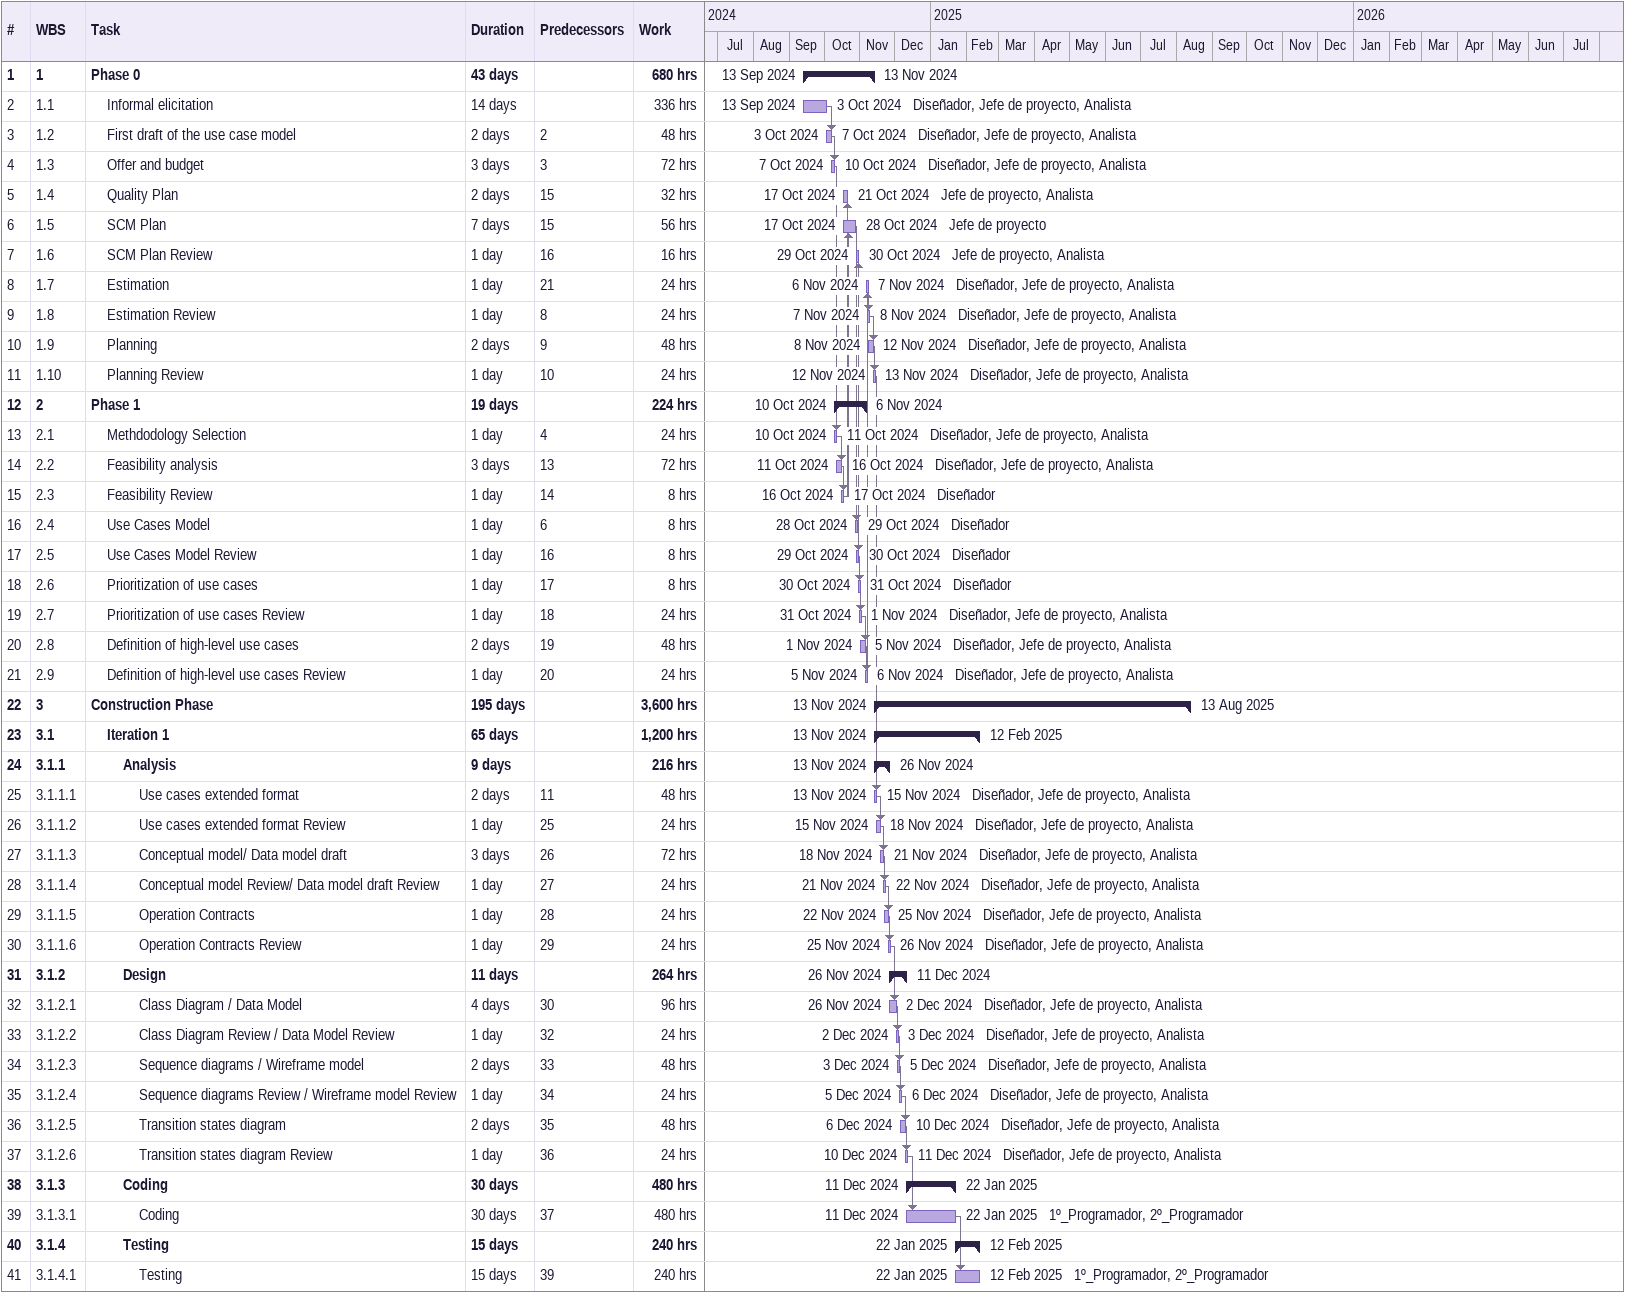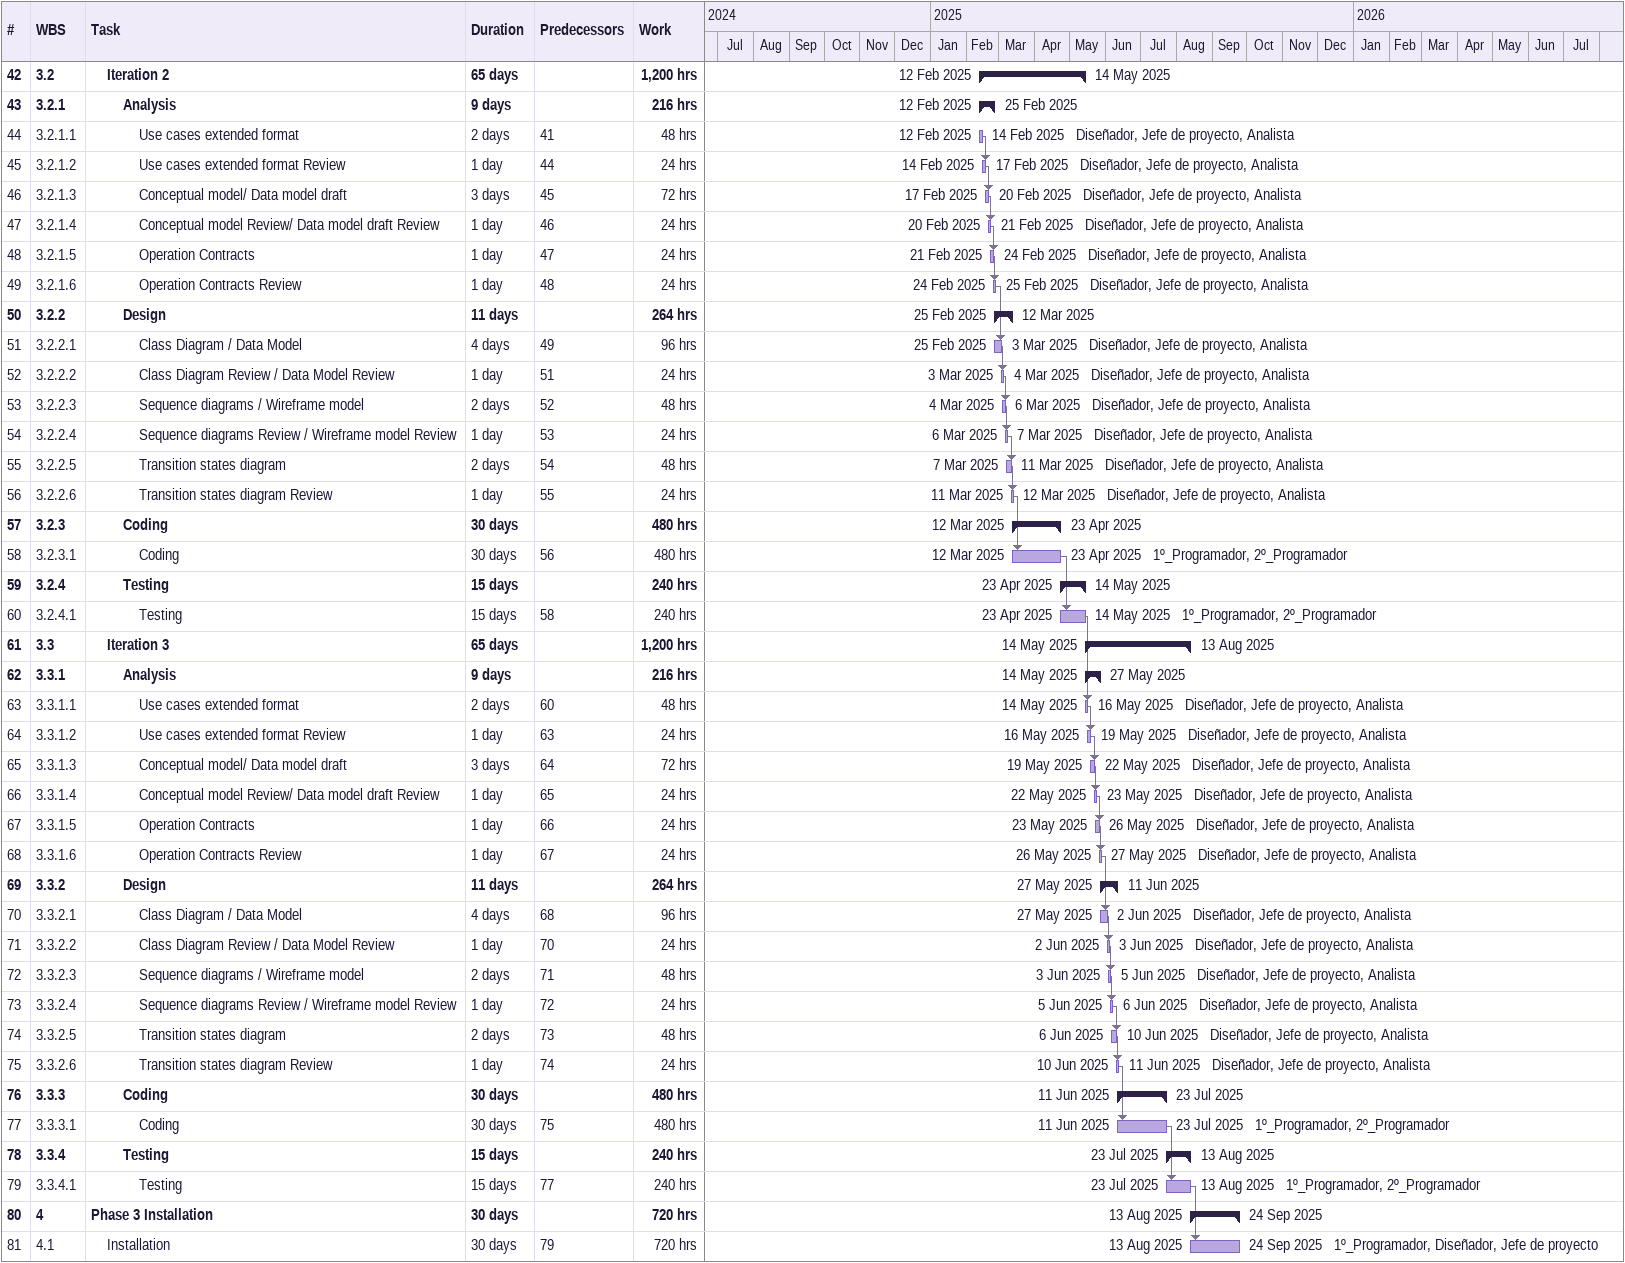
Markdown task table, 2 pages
| ID | WBS | Task | Duration | Start | Finish | Predecessors | Resources | Work (h) |
|---|---|---|---|---|---|---|---|---|
| 1 | 1 | **Phase 0** | 43d | 2024-09-13 | 2024-11-13 |  |  | 680 |
| 2 | 1.1 | Informal elicitation | 14d | 2024-09-13 | 2024-10-03 |  | Diseñador, Jefe de proyecto, Analista | 336 |
| 3 | 1.2 | First draft of the use case model | 2d | 2024-10-03 | 2024-10-07 | 2 | Diseñador, Jefe de proyecto, Analista | 48 |
| 4 | 1.3 | Offer and budget | 3d | 2024-10-07 | 2024-10-10 | 3 | Diseñador, Jefe de proyecto, Analista | 72 |
| 5 | 1.4 | Quality Plan | 2d | 2024-10-17 | 2024-10-21 | 15 | Jefe de proyecto, Analista | 32 |
| 6 | 1.5 | SCM Plan | 7d | 2024-10-17 | 2024-10-28 | 15 | Jefe de proyecto | 56 |
| 7 | 1.6 | SCM Plan Review | 1d | 2024-10-29 | 2024-10-30 | 16 | Jefe de proyecto, Analista | 16 |
| 8 | 1.7 | Estimation | 1d | 2024-11-06 | 2024-11-07 | 21 | Diseñador, Jefe de proyecto, Analista | 24 |
| 9 | 1.8 | Estimation Review | 1d | 2024-11-07 | 2024-11-08 | 8 | Diseñador, Jefe de proyecto, Analista | 24 |
| 10 | 1.9 | Planning | 2d | 2024-11-08 | 2024-11-12 | 9 | Diseñador, Jefe de proyecto, Analista | 48 |
| 11 | 1.10 | Planning Review | 1d | 2024-11-12 | 2024-11-13 | 10 | Diseñador, Jefe de proyecto, Analista | 24 |
| 12 | 2 | **Phase 1** | 19d | 2024-10-10 | 2024-11-06 |  |  | 224 |
| 13 | 2.1 | Methdodology Selection | 1d | 2024-10-10 | 2024-10-11 | 4 | Diseñador, Jefe de proyecto, Analista | 24 |
| 14 | 2.2 | Feasibility analysis | 3d | 2024-10-11 | 2024-10-16 | 13 | Diseñador, Jefe de proyecto, Analista | 72 |
| 15 | 2.3 | Feasibility Review | 1d | 2024-10-16 | 2024-10-17 | 14 | Diseñador | 8 |
| 16 | 2.4 | Use Cases Model | 1d | 2024-10-28 | 2024-10-29 | 6 | Diseñador | 8 |
| 17 | 2.5 | Use Cases Model Review | 1d | 2024-10-29 | 2024-10-30 | 16 | Diseñador | 8 |
| 18 | 2.6 | Prioritization of use cases | 1d | 2024-10-30 | 2024-10-31 | 17 | Diseñador | 8 |
| 19 | 2.7 | Prioritization of use cases Review | 1d | 2024-10-31 | 2024-11-01 | 18 | Diseñador, Jefe de proyecto, Analista | 24 |
| 20 | 2.8 | Definition of high-level use cases | 2d | 2024-11-01 | 2024-11-05 | 19 | Diseñador, Jefe de proyecto, Analista | 48 |
| 21 | 2.9 | Definition of high-level use cases Review | 1d | 2024-11-05 | 2024-11-06 | 20 | Diseñador, Jefe de proyecto, Analista | 24 |
| 22 | 3 | **Construction Phase** | 195d | 2024-11-13 | 2025-08-13 |  |  | 3600 |
| 23 | 3.1 | **Iteration 1** | 65d | 2024-11-13 | 2025-02-12 |  |  | 1200 |
| 24 | 3.1.1 | **Analysis** | 9d | 2024-11-13 | 2024-11-26 |  |  | 216 |
| 25 | 3.1.1.1 | Use cases extended format | 2d | 2024-11-13 | 2024-11-15 | 11 | Diseñador, Jefe de proyecto, Analista | 48 |
| 26 | 3.1.1.2 | Use cases extended format Review | 1d | 2024-11-15 | 2024-11-18 | 25 | Diseñador, Jefe de proyecto, Analista | 24 |
| 27 | 3.1.1.3 | Conceptual model/ Data model draft | 3d | 2024-11-18 | 2024-11-21 | 26 | Diseñador, Jefe de proyecto, Analista | 72 |
| 28 | 3.1.1.4 | Conceptual model Review/ Data model draft Review | 1d | 2024-11-21 | 2024-11-22 | 27 | Diseñador, Jefe de proyecto, Analista | 24 |
| 29 | 3.1.1.5 | Operation Contracts | 1d | 2024-11-22 | 2024-11-25 | 28 | Diseñador, Jefe de proyecto, Analista | 24 |
| 30 | 3.1.1.6 | Operation Contracts Review | 1d | 2024-11-25 | 2024-11-26 | 29 | Diseñador, Jefe de proyecto, Analista | 24 |
| 31 | 3.1.2 | **Design** | 11d | 2024-11-26 | 2024-12-11 |  |  | 264 |
| 32 | 3.1.2.1 | Class Diagram / Data Model | 4d | 2024-11-26 | 2024-12-02 | 30 | Diseñador, Jefe de proyecto, Analista | 96 |
| 33 | 3.1.2.2 | Class Diagram Review / Data Model Review | 1d | 2024-12-02 | 2024-12-03 | 32 | Diseñador, Jefe de proyecto, Analista | 24 |
| 34 | 3.1.2.3 | Sequence diagrams / Wireframe model | 2d | 2024-12-03 | 2024-12-05 | 33 | Diseñador, Jefe de proyecto, Analista | 48 |
| 35 | 3.1.2.4 | Sequence diagrams Review / Wireframe model Review | 1d | 2024-12-05 | 2024-12-06 | 34 | Diseñador, Jefe de proyecto, Analista | 24 |
| 36 | 3.1.2.5 | Transition states diagram | 2d | 2024-12-06 | 2024-12-10 | 35 | Diseñador, Jefe de proyecto, Analista | 48 |
| 37 | 3.1.2.6 | Transition states diagram Review | 1d | 2024-12-10 | 2024-12-11 | 36 | Diseñador, Jefe de proyecto, Analista | 24 |
| 38 | 3.1.3 | **Coding** | 30d | 2024-12-11 | 2025-01-22 |  |  | 480 |
| 39 | 3.1.3.1 | Coding | 30d | 2024-12-11 | 2025-01-22 | 37 | 1º_Programador, 2º_Programador | 480 |
| 40 | 3.1.4 | **Testing** | 15d | 2025-01-22 | 2025-02-12 |  |  | 240 |
| 41 | 3.1.4.1 | Testing | 15d | 2025-01-22 | 2025-02-12 | 39 | 1º_Programador, 2º_Programador | 240 |
| 42 | 3.2 | **Iteration 2** | 65d | 2025-02-12 | 2025-05-14 |  |  | 1200 |
| 43 | 3.2.1 | **Analysis** | 9d | 2025-02-12 | 2025-02-25 |  |  | 216 |
| 44 | 3.2.1.1 | Use cases extended format | 2d | 2025-02-12 | 2025-02-14 | 41 | Diseñador, Jefe de proyecto, Analista | 48 |
| 45 | 3.2.1.2 | Use cases extended format Review | 1d | 2025-02-14 | 2025-02-17 | 44 | Diseñador, Jefe de proyecto, Analista | 24 |
| 46 | 3.2.1.3 | Conceptual model/ Data model draft | 3d | 2025-02-17 | 2025-02-20 | 45 | Diseñador, Jefe de proyecto, Analista | 72 |
| 47 | 3.2.1.4 | Conceptual model Review/ Data model draft Review | 1d | 2025-02-20 | 2025-02-21 | 46 | Diseñador, Jefe de proyecto, Analista | 24 |
| 48 | 3.2.1.5 | Operation Contracts | 1d | 2025-02-21 | 2025-02-24 | 47 | Diseñador, Jefe de proyecto, Analista | 24 |
| 49 | 3.2.1.6 | Operation Contracts Review | 1d | 2025-02-24 | 2025-02-25 | 48 | Diseñador, Jefe de proyecto, Analista | 24 |
| 50 | 3.2.2 | **Design** | 11d | 2025-02-25 | 2025-03-12 |  |  | 264 |
| 51 | 3.2.2.1 | Class Diagram / Data Model | 4d | 2025-02-25 | 2025-03-03 | 49 | Diseñador, Jefe de proyecto, Analista | 96 |
| 52 | 3.2.2.2 | Class Diagram Review / Data Model Review | 1d | 2025-03-03 | 2025-03-04 | 51 | Diseñador, Jefe de proyecto, Analista | 24 |
| 53 | 3.2.2.3 | Sequence diagrams / Wireframe model | 2d | 2025-03-04 | 2025-03-06 | 52 | Diseñador, Jefe de proyecto, Analista | 48 |
| 54 | 3.2.2.4 | Sequence diagrams Review / Wireframe model Review | 1d | 2025-03-06 | 2025-03-07 | 53 | Diseñador, Jefe de proyecto, Analista | 24 |
| 55 | 3.2.2.5 | Transition states diagram | 2d | 2025-03-07 | 2025-03-11 | 54 | Diseñador, Jefe de proyecto, Analista | 48 |
| 56 | 3.2.2.6 | Transition states diagram Review | 1d | 2025-03-11 | 2025-03-12 | 55 | Diseñador, Jefe de proyecto, Analista | 24 |
| 57 | 3.2.3 | **Coding** | 30d | 2025-03-12 | 2025-04-23 |  |  | 480 |
| 58 | 3.2.3.1 | Coding | 30d | 2025-03-12 | 2025-04-23 | 56 | 1º_Programador, 2º_Programador | 480 |
| 59 | 3.2.4 | **Testing** | 15d | 2025-04-23 | 2025-05-14 |  |  | 240 |
| 60 | 3.2.4.1 | Testing | 15d | 2025-04-23 | 2025-05-14 | 58 | 1º_Programador, 2º_Programador | 240 |
| 61 | 3.3 | **Iteration 3** | 65d | 2025-05-14 | 2025-08-13 |  |  | 1200 |
| 62 | 3.3.1 | **Analysis** | 9d | 2025-05-14 | 2025-05-27 |  |  | 216 |
| 63 | 3.3.1.1 | Use cases extended format | 2d | 2025-05-14 | 2025-05-16 | 60 | Diseñador, Jefe de proyecto, Analista | 48 |
| 64 | 3.3.1.2 | Use cases extended format Review | 1d | 2025-05-16 | 2025-05-19 | 63 | Diseñador, Jefe de proyecto, Analista | 24 |
| 65 | 3.3.1.3 | Conceptual model/ Data model draft | 3d | 2025-05-19 | 2025-05-22 | 64 | Diseñador, Jefe de proyecto, Analista | 72 |
| 66 | 3.3.1.4 | Conceptual model Review/ Data model draft Review | 1d | 2025-05-22 | 2025-05-23 | 65 | Diseñador, Jefe de proyecto, Analista | 24 |
| 67 | 3.3.1.5 | Operation Contracts | 1d | 2025-05-23 | 2025-05-26 | 66 | Diseñador, Jefe de proyecto, Analista | 24 |
| 68 | 3.3.1.6 | Operation Contracts Review | 1d | 2025-05-26 | 2025-05-27 | 67 | Diseñador, Jefe de proyecto, Analista | 24 |
| 69 | 3.3.2 | **Design** | 11d | 2025-05-27 | 2025-06-11 |  |  | 264 |
| 70 | 3.3.2.1 | Class Diagram / Data Model | 4d | 2025-05-27 | 2025-06-02 | 68 | Diseñador, Jefe de proyecto, Analista | 96 |
| 71 | 3.3.2.2 | Class Diagram Review / Data Model Review | 1d | 2025-06-02 | 2025-06-03 | 70 | Diseñador, Jefe de proyecto, Analista | 24 |
| 72 | 3.3.2.3 | Sequence diagrams / Wireframe model | 2d | 2025-06-03 | 2025-06-05 | 71 | Diseñador, Jefe de proyecto, Analista | 48 |
| 73 | 3.3.2.4 | Sequence diagrams Review / Wireframe model Review | 1d | 2025-06-05 | 2025-06-06 | 72 | Diseñador, Jefe de proyecto, Analista | 24 |
| 74 | 3.3.2.5 | Transition states diagram | 2d | 2025-06-06 | 2025-06-10 | 73 | Diseñador, Jefe de proyecto, Analista | 48 |
| 75 | 3.3.2.6 | Transition states diagram Review | 1d | 2025-06-10 | 2025-06-11 | 74 | Diseñador, Jefe de proyecto, Analista | 24 |
| 76 | 3.3.3 | **Coding** | 30d | 2025-06-11 | 2025-07-23 |  |  | 480 |
| 77 | 3.3.3.1 | Coding | 30d | 2025-06-11 | 2025-07-23 | 75 | 1º_Programador, 2º_Programador | 480 |
| 78 | 3.3.4 | **Testing** | 15d | 2025-07-23 | 2025-08-13 |  |  | 240 |
| 79 | 3.3.4.1 | Testing | 15d | 2025-07-23 | 2025-08-13 | 77 | 1º_Programador, 2º_Programador | 240 |
| 80 | 4 | **Phase 3 Installation** | 30d | 2025-08-13 | 2025-09-24 |  |  | 720 |
| 81 | 4.1 | Installation | 30d | 2025-08-13 | 2025-09-24 | 79 | 1º_Programador, Diseñador, Jefe de proyecto | 720 |
